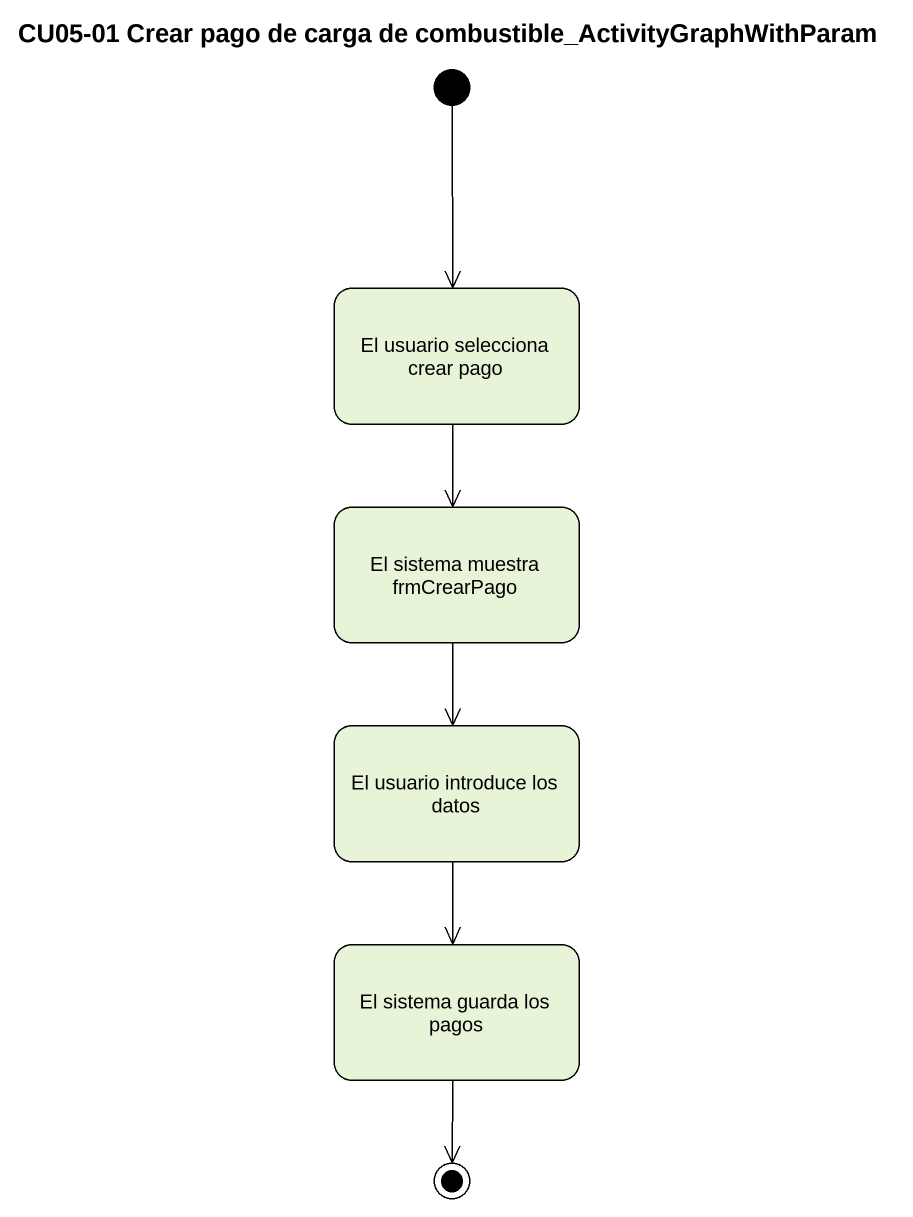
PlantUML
@startuml
title CU05-01 Crear pago de carga de combustible_ActivityGraphWithParam
hide empty description
state "El usuario selecciona crear pago" as El_usuario_selecciona_crear
state "El sistema muestra frmCrearPago" as El_sistema_muestra
state "El usuario introduce los datos" as El_usuario_introduce_los
state "El sistema guarda los pagos" as El_sistema_guarda_los_pagos
[*] --> El_usuario_selecciona_crear
El_usuario_selecciona_crear --> El_sistema_muestra
El_sistema_muestra --> El_usuario_introduce_los
El_usuario_introduce_los --> El_sistema_guarda_los_pagos
El_sistema_guarda_los_pagos --> [*]
@enduml
